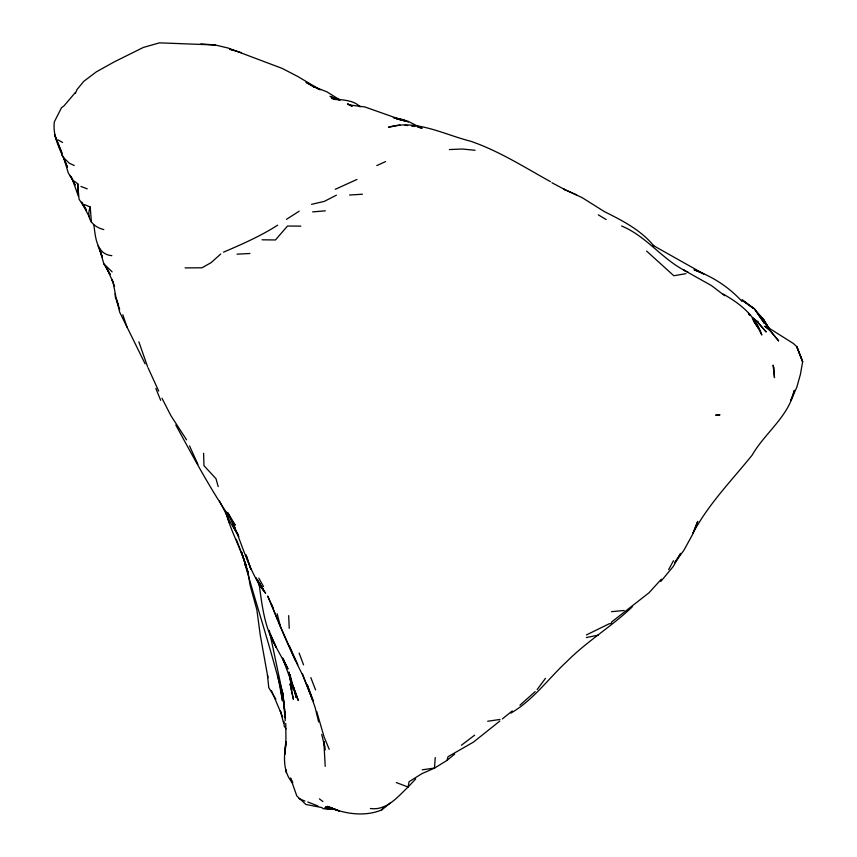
<?xml version="1.0" encoding="UTF-8"?>
<svg xmlns="http://www.w3.org/2000/svg" width="857" height="857" viewBox="0 0 857 857"><rect width="100%" height="100%" fill="white"/><g stroke="black" fill="none" stroke-linecap="round" stroke-linejoin="round"><path stroke-width="1.29" d="M370.385 808.515C386.636 810.743 397.562 796.999 408.093 787.026L409.068 781.713L421.869 773.678L434.499 768.118L435.238 757.577M103.804 229.612C92.942 226.837 85.636 218.696 90.231 206.987L84.275 204.523M286.013 728.793L284.192 726.072L284.031 721.348M434.724 767.99L447.043 760.373L448.007 756.71L473.471 742.087L499.802 721.08M75.47 93.167L77.044 89.482L83.868 81.265L96.348 71.849L114.217 61.897L143.333 47.446L159.456 42.85L215.236 44.982L228.198 48.067L282.124 68.378L297.829 76.509L320.229 89.867M668.664 569.594L673.473 560.692M292.719 782.237L290.48 778.038L296.811 795.939L305.895 804.477L321.739 807.54L323.228 808.74L334.926 809.094L324.632 808.355L326.024 806.823L339.276 810.947L327.449 806.362C343.636 814.032 365.061 817.075 381.836 809.844L383.186 807.38M674.77 562.556L680.704 553.376L673.27 566.466L660.801 581.464M537.125 689.564L545.491 678.337M674.866 562.578L683.865 550.333L692.649 534.318L697.748 521.377L693.099 532.947C708.6 503.927 731.674 480.52 752.146 455.131C765.087 432.635 788.654 416.663 794.385 390.321L790.893 400.326L796.796 387.332L800.384 374.477L802.655 361.708L796.731 346.614L793.496 343.571L767.165 326.978L768.697 328.895M661.347 579.203L649.017 592.776L611.609 622L611.534 623.425L609.048 623.842L586.413 634.941M75.416 92.427L64.114 105.765L61.522 107.693L54.345 121.833C52.191 138.288 62.143 152.632 67.478 167.404L63.718 157.849L61.854 155.128M415.677 778.981L408.093 787.026L396.277 782.559M519.953 705.193L535.154 691.61M220.742 253.983L211.068 262.671L201.941 267.791L185.101 267.898M632.177 606.927C611.534 626.574 586.906 641.325 566.831 661.529C548.234 678.744 533.204 700.19 510.901 713.088M447.043 760.373L454.66 754.117M502.373 718.916L512.25 710.935M381.836 809.844L390.363 802.977M461.42 745.226L474.649 735.167M299.189 211.186L286.474 219.338M277.647 225.166C260.539 236.178 242.092 244.191 223.506 252.183M336.394 195.182L324.321 201.374L311.584 204.33M376.801 165.594L385.575 161.577M356.951 179.467L335.258 189.301M586.338 637.554L598.25 635.133M399.951 125.101L388.467 127.232C416.106 119.059 443.947 134.517 470.386 141.148C498.924 150.886 524.238 167.158 550.44 181.63M685.911 273.662L673.827 275.75L646.617 251.069M487.676 721.251L499.942 719.473M422.244 769.811L434.52 768.054M611.523 611.673L624.11 610.473M312.655 211.883L325.339 210.843M349.57 195.01L362.404 194.239M237.046 254.175L249.923 253.479M449.336 149.568L462.159 149.011L475.057 150.275M300.807 226.13L287.491 226.044L275.451 239.96L262.092 239.799M215.236 44.982L200.913 43.911M324.685 808.376L334.723 809.115M405.093 125.304L407.675 125.583M411.542 126.011L414.124 126.3M393.331 117.666L403.797 119.755L408.232 122.112M326.024 806.823L332.259 808.108M412.667 125.893L415.067 126.482M417.477 127.072L422.276 128.25M394.434 118.073L405.286 121.073L394.306 117.805L401.772 120.269M336.276 99.68L331.552 98.341C340.957 100.344 353.116 99.316 360.186 106.911M241.32 52.641L229.687 49.181L233.393 50.306M111.86 255.665C96.316 254.358 95.459 236.789 93.895 225.059M307.77 801.97L317.872 805.966M80.922 186.43L87.221 188.872M338.515 99.733L330.041 96.327L337.851 99.787M299.018 798.638L304.985 801.102M351.231 105.861L348.97 104.908L364.771 106.921L402.222 120.151L395.206 117.998L408.178 121.33L421.269 128.025M694.191 269.805C712.36 276.49 728.868 286.977 741.937 301.375M694.288 269.848L703.79 273.94L652.755 245.231M576.643 194.925L563.574 189.076L581.957 197.538L604.41 211.625C622.525 220.667 641.25 230.19 654.17 246.345M352.131 105.968L347.492 103.879L352.248 106.032M74.259 165.519L69.299 163.184L63.718 157.849L68.303 173.028L71.988 178.727M688.182 272.301L683.94 270.159L711.439 285.563L724.668 295.686M319.233 89.535L306.035 82.347L313.951 86.911L312.484 86.129L326.988 91.892L340.143 100.087M621.571 225.98C646.146 236.007 661.872 258.953 685.182 270.801M551.929 182.734L565.042 189.718M339.19 99.808L337.24 98.684L339.436 100.023M58.094 139.905L62.54 142.466M598.293 214.818L606.156 219.542M723.169 294.112C740.062 303.41 755.617 316.008 761.83 335.001L756.935 325.435L752.714 319.382M742.933 300.764L754.214 308.574L764.455 323.389L754.214 308.574L764.305 320.561L769.693 329.645M743.051 300.925L753.614 308.466L742.012 299.554M756.988 321.396L766.072 331.809L756.988 321.396L752.328 317.958M752.403 318.011L758.477 322.489L752.478 317.668M319.425 798.917L322.939 801.541M74.345 181.17L78.255 184.341M758.22 314.155L764.305 320.561L757.952 314.112M112.128 271.873L103.868 263.87L99.498 248.68L102.347 257.068M768.686 328.906L778.584 340.807L768.686 328.906L762.002 317.872L769.618 329.152M754.374 322.403L758.424 328.177L753.453 320.754M763.383 320.325L768.022 327.278L763.244 320.272M763.458 320.4L766.672 324.524M86.021 209.826L79.048 199.167L77.644 183.794L78.383 196.317L72.106 178.47L70.21 175.749L75.105 185.144L72.106 178.47M749.896 315.355L748.482 313.341L749.907 315.451M292.698 783.094C282.51 771.846 283.753 755.51 286.238 741.691L284.77 754.417L285.959 738.873L285.756 723.426M764.069 321.075L765.601 323.496M237.903 534.489L231.219 523.852L219.553 501.109M186.569 439.845L170.864 415.581L162.005 398.291M86.332 209.686L81.651 202.113L89.235 216.832M275.825 699.205L268.755 687.593L267.47 675.048M103.868 263.87L110.092 274.379L105.968 266.581L113.285 282.703L112.985 281.599L115.877 296.886L118.534 305.553M237.914 534.425L233.286 526.562L238.889 536.664M258.803 578.079L263.495 586.52M175.814 425.051C194.443 459.106 212.643 493.525 235.193 525.17L227.716 512.379M61.983 152.803L54.473 134.453L61.886 153.564M297.765 664.636L289.452 646.124M261.353 586.006L263.667 590.623L257.154 579.557L265.659 593.333C247.245 570.248 241.942 540.349 228.68 514.479M283.571 659.719L288.006 668.963L276.19 647.292L269.955 633.366L276.19 647.292C264.267 627.592 261.974 604.678 258.91 582.406M273.233 608.32L267.684 596.043L277.936 620.65M229.901 516.985L235.129 528.137M145.133 363.85L119.659 312.109L116.852 300.7M197.924 464.376L189.515 445.865M282.628 716.923L271.455 690.56M158.706 391.092L147.982 367.621M259.66 583.446L261.674 587.913L259.864 583.263M113.285 282.703L111.71 279.136L114.57 286.356M282.746 658.422L286.131 666.243L282.831 658.122M302.435 673.72L312.601 699.912L302.478 674.834C290.877 651.631 280.303 627.817 271.187 603.521M278.439 621.807L295.333 660.276M318.633 721.948L315.14 707.539L307.213 684.786L313.458 701.197M244.759 561.581L236.296 539.364M229.205 522.416L226.184 513.182M329.238 749.372L324.128 737.063L316.726 711.492M256.179 577.768L259.928 586.841M281.31 713.228L280.346 710.849L283.646 723.265M155.845 388.435L160.645 400.315M310.812 677.608L315.58 689.939M147.511 366.539L138.866 341.836M98.041 245.938L102.283 257.036M299.147 653.088L303.539 664.861M282.724 658.562L298.332 700.512L292.944 685.386L296.329 697.802L290.373 676.269M245.284 562.813L246.602 566.52M119.669 309.27L115.299 296.983L115.149 293.683M310.534 694.363L311.477 697.137M122.819 314.755L126.975 327.117M259.05 582.706L259.875 585.181L259.232 582.642M218.203 486.626L216.007 478.709L203.966 465.662L203.602 453.299M225.637 511.629C231.283 533.172 243.184 552.39 248.348 574.147L241.588 551.983L246.023 567.163L245.123 564.388C255.868 602.664 268.091 640.361 278.257 678.776L282.017 691.171L277.85 675.959L282.51 700.919L280.228 685.6M247.052 568.694L248.069 572.422M267.93 677.641L260.217 634.791L256.843 609.745L250.03 584.924L248.455 574.929M288.938 672.381L290.909 679.837L289.923 674.748M277.132 613.751L280.378 626.178M321.739 734.374L324.739 746.811L324.01 741.701M269.28 630.398L283.056 695.498L284.931 712.906M289.398 674.255L291.948 689.564L289.548 675.198M289.088 672.059L289.848 677.062L289.709 674.502M323.85 741.509L325.21 766.362M324.964 747.433L325.232 749.939M285.167 715.338L285.402 717.77L282.767 692.681L285.252 720.619M90.231 206.987L91.431 222.37M286.045 769.8L286.195 772.628M288.68 615.615L289.227 628.331M719.784 414.874L715.884 415.12L719.784 414.874M768.29 328.831L764.733 326.217L770.186 330.556L768.29 328.831M797.953 349.377L796.731 346.614L802.655 361.708L797.953 349.377M250.801 569.016L246.109 555.111L250.801 569.016M773.828 367.921L773.078 365.136L774.492 377.669L773.828 367.921M293.394 699.258L290.127 684.004L293.394 699.258"/></g></svg>
